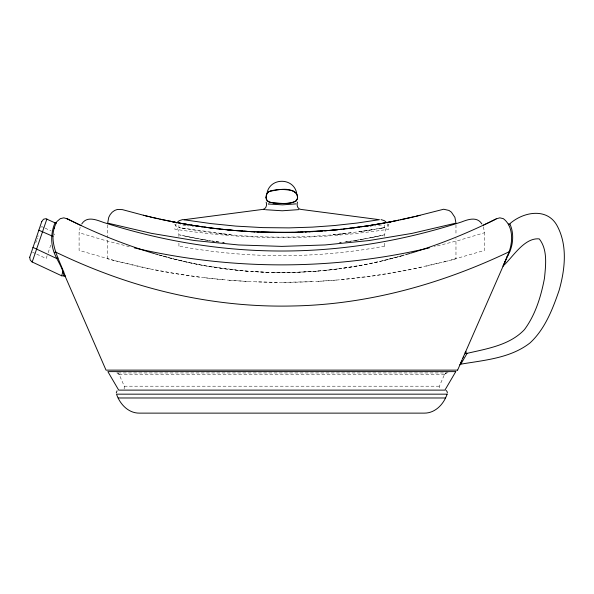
<?xml version="1.0" encoding="UTF-8"?>
<svg xmlns="http://www.w3.org/2000/svg" width="594" height="594" viewBox="0 0 594 594"><rect width="100%" height="100%" fill="white"/><g stroke="black" fill="none" stroke-linecap="round" stroke-linejoin="round"><path stroke-width="0.45" stroke-dasharray="2.97 2.23" d="M178.943 246.131L178.913 242.627M178.913 236.501C179.024 232.002 177.955 227.235 174.591 224.027M149.985 268.852L113.357 260.291L79.099 250.393L79.099 232.722L80.212 226.849M448.062 372.705L445.79 373.106L444.579 374.302L439.382 386.197L439.493 388.951M124.153 388.951L124.265 386.197L119.06 374.302L117.85 373.106L115.585 372.705M35.751 242.849L36.568 240.459M36.962 239.3L37.363 238.142M37.771 236.954L38.179 235.751M40.882 227.836L41.068 227.302M47.141 255.68L46.154 258.561L36.331 253.965M48.151 252.725L50.75 245.114M54.225 234.942L54.559 233.962M176.373 223.552L175.475 225.401L174.799 229.225L190.043 231.43L213.914 234.207L236.026 236.033L258.338 237.162L281.823 237.563L305.301 237.162L327.621 236.033L349.725 234.207L373.596 231.43L388.847 229.225L388.172 225.401L387.266 223.552M444.512 374.443L446.294 372.95L117.278 372.95L119.127 374.443M389.048 224.027C385.684 227.235 384.622 232.002 384.726 236.501M483.427 226.849L484.548 232.722L459.073 240.31L434.296 246.703M445.79 373.106L446.346 372.95M400.564 256.118L379.774 261.382M454.655 259.132L455.969 258.776L455.969 238.662M454.076 259.288L449.628 260.462M447.134 261.108L448.433 260.773M445.738 261.464L440.963 262.667M439.181 263.105L431.133 265.028M428.89 265.548L424.146 266.609M383.939 234.927L384.526 234.793M383.91 234.934L382.618 235.217M382.67 235.209L382.061 235.343M380.739 235.632L382.113 235.328M377.353 261.932L369.75 263.558M413.662 268.852L450.282 260.291L484.548 250.393L484.548 232.722M379.989 235.796L380.375 235.714M380.813 235.618L379.588 235.877M379.18 235.967L379.67 235.863M421.621 267.166C323.99 288.758 221.48 287.199 124.458 263.105M378.311 236.152L378.838 236.041M378.749 236.063L379.262 235.952M377.472 236.33L378.393 236.137M376.893 236.457L377.851 236.249M376.485 236.538L375.334 236.776M376.388 236.561L376.99 236.434M375.972 236.642L374.227 237.006M374.896 236.865L373.648 237.117M373.062 237.236L373.767 237.095M372.572 237.333L367.137 238.387M373.173 237.214L371.837 237.481M410.84 269.424L375.089 275.609L340.629 279.685M371.324 237.585L369.357 237.964M364.419 264.62L367.114 264.092M369.23 237.994L367.849 238.253M366.409 238.521L367.263 238.365M343.139 233.746L364.464 230.984L384.726 227.599L384.726 224.473L383.212 224.71M365.741 238.647L366.543 238.498M384.6 246.146C316.854 258.798 246.792 258.798 179.039 246.146M384.697 246.131L384.726 242.627M384.444 227.651L382.744 227.962M365.05 238.773L365.867 238.625M361.679 265.139L341.208 268.466M364.352 238.899L365.184 238.751M382.217 228.059L380.286 228.4M363.647 239.026L364.493 238.877M362.934 239.159L363.788 239.003M362.347 239.263L360.202 239.634M363.068 239.13L358.746 239.887M359.407 239.768L360.068 239.657M358.071 239.998L358.865 239.865M357.395 240.11L358.182 239.976M357.491 240.095L348.856 241.446M356.096 240.325L356.801 240.206M384.726 227.599L358.999 231.764L372.557 229.722M356.014 240.34L349.688 241.327M381.638 224.948L378.697 225.386M347.854 241.595L349.049 241.424M348.047 241.565L345.827 241.884M347.045 241.713L344.802 242.033M374.829 225.943L375.883 225.794M370.069 226.596L371.339 226.425M341.654 242.456L339.501 242.731M339.709 242.708L340.785 242.567M338.12 268.882L322.186 270.678M350.935 232.826L333.271 234.741L347.119 233.293M341.097 233.962C302.42 238.097 263.313 238.179 224.621 234.184M315.622 271.25L318.919 270.975M336.59 280.041L315.904 281.474M312.31 271.495L292.062 272.46L271.577 272.46M311.694 281.682L281.823 282.38M119.112 374.443L444.535 374.443M124.243 386.197L439.397 386.197M277.532 282.365L256.185 281.868M268.176 272.364L251.336 271.495M247.743 281.474L227.057 280.041M244.721 270.975L248.017 271.25M223.01 279.685L203.386 277.591M241.454 270.678L207.596 266.149M184.942 228.683L178.913 227.599L203.905 231.667L230.368 234.741L178.913 227.599L178.913 224.473L180.435 224.71M222.542 233.962L216.528 233.293M224.346 242.76L221.993 242.456M223.062 242.597L224.138 242.731M199.599 277.116L174.621 273.433L152.807 269.424M192.3 226.425L193.577 226.596M219.045 242.055L211.494 240.949M218.844 242.033L215.785 241.595M188.81 225.943L186.761 225.653M185.825 225.512L182.009 224.948M214.976 241.476L210.692 240.83M209.897 240.704L210.803 240.845M209.11 240.577L209.994 240.719M209.192 240.592L206.935 240.221M207.714 240.355L206.252 240.11M206.348 240.125L204.9 239.887M205.68 240.013L204.232 239.768M203.579 239.657L204.366 239.79M203.712 239.679L200.713 239.159M203.074 239.575L199.287 238.899M200.133 239.055L198.589 238.773M197.906 238.647L198.723 238.795M201.967 265.139L204.759 265.652M198.04 238.669L196.503 238.387M197.357 238.55L195.797 238.253M195.923 238.276L194.409 237.994M195.226 238.142L193.741 237.86M193.867 237.882L192.441 237.607M193.206 237.756L191.81 237.481M199.22 264.62L186.286 261.932M191.929 237.503L190.585 237.236M191.305 237.385L188.855 236.887M190.11 237.14L188.305 236.776M187.771 236.664L188.409 236.798M187.258 236.561L187.875 236.687M186.754 236.457L187.355 236.583M186.264 236.353L186.85 236.471M185.788 236.249L186.36 236.367M185.335 236.152L185.885 236.271M184.89 236.063L185.425 236.174M184.467 235.967L184.979 236.078M184.548 235.989L181.89 235.41M183.657 235.796L184.051 235.877M180.531 235.113L181.073 235.231M180.101 235.016L180.576 235.12M180.138 235.024L178.943 234.756M183.865 261.382L159.727 255.182M129.351 246.703L104.574 240.31L79.099 232.722M122.676 262.667L115.214 260.773M114.018 260.462L109.571 259.288M108.992 259.132L107.885 258.828M107.722 258.791L107.67 238.662M158.791 254.908C237.437 277.999 322.46 278.415 401.292 255.91C322.483 278.408 237.481 278.007 158.85 254.923M117.352 372.95L117.85 373.106M41.372 226.396L44.394 227.814M45.151 228.163L51.195 230.992M32.559 252.198L35.581 253.616M455.969 224.948L455.969 235.001M107.67 224.948L107.67 237.749"/><path stroke-width="0.89" d="M270.842 190.889C264.724 191.877 264.248 202.465 271.213 202.472M266.082 197.824C265.867 201.062 269.609 202.257 272.171 202.688M284.006 203.467C289.078 203.326 299.77 202.977 297.23 195.233C292.367 186.085 277.428 189.731 269.245 191.535M63.989 275.965C62.533 266.127 54.856 257.878 52.784 248.106C50.705 239.694 51.693 230.323 55.034 222.854L45.82 218.696L43.488 219.253L41.743 221.584M55.034 222.869L56.215 222.334M266.09 197.698L266.105 197.29M297.557 198.062L296.25 200.839M29.722 257.224L30.197 259.957L31.861 261.835L61.717 275.824L64.486 275.943L65.243 276.492L106.029 370.129L457.632 370.129M465.243 352.643L465.421 353.749M56.066 223.396C47.067 241.446 59.89 260.142 65.347 276.477M266.119 197.163L266.387 195.359M29.722 257.232L41.736 221.607M56.363 222.579L56.096 223.329M297.483 202.094C296.51 204.804 297.342 208.865 300.631 209.37L379.432 219.691L357.261 223.01L334.066 225.572L312.474 227.116L289.011 227.888L262.748 227.613L235.781 226.099L211.13 223.604L182.588 219.602L179.18 220.708L177.643 221.941M266.416 195.226L267.048 193.496M116.268 392.872L117.07 390.807M54.336 228.438L54.477 227.918M32.187 262.006L46.889 219M61.59 275.764L63.016 271.577L63.773 271.814M465.837 351.344L465.934 352.799L467.084 353.348C487.006 348.723 509.741 345.255 524.457 329.596C535.513 314.664 541.075 296.235 544.483 278.163C545.723 265.34 547.824 249.695 539.248 238.885C524.212 237.466 512.926 257.105 503.2 265.912L465.147 352.858M459.919 364.887L460.083 364.508M460.068 364.538L460.625 363.201M460.602 363.246L460.773 362.845M504.247 263.268L504.685 262.214M504.247 263.261L503.021 266.186M460.877 362.6L461.048 362.199M505.761 259.66L507.068 256.571M504.61 262.407L505.769 259.645M461.033 362.236L461.375 361.419M507.061 256.578C512.897 245.151 514.515 227.042 503.318 218.644L499.799 217.842L496.547 218.755M461.36 361.464L461.842 360.335M461.946 360.098L462.125 359.667M462.436 358.954L462.629 358.516M462.607 358.553L463.231 357.143M447.134 394.164L116.506 394.164C119.847 404.002 128.274 413.231 139.338 413.127L424.324 413.127C435.365 413.216 443.807 404.009 447.119 394.164M463.201 357.202L464.449 354.395M457.61 370.129L459.912 364.909M267.1 192.582C270.56 177.517 293.087 177.517 296.54 192.582M503.2 265.912L504.774 262.422M464.56 354.15L465.161 352.829M506.036 259.637L505.034 261.857M508.145 255.012C513.365 245.797 514.256 233.16 509.86 223.923M504.752 262.481L505.071 261.776M506.504 258.62L508.152 254.997M505.984 259.764L506.548 258.516M460.417 363.699L461.211 363.201M460.974 363.907L467.07 353.371M267.1 193.406L269.03 191.647M81.72 224.012C86.873 215.719 96.362 219.877 103.401 222.379C115.993 226.425 128.72 230.078 141.543 233.316C187.348 244.899 234.563 251.039 281.823 251.017C330.108 251.039 378.348 244.624 425.089 232.558C437.362 229.388 449.532 225.846 461.583 221.948C468.221 219.342 477.205 216.29 481.92 224.012M56.742 221.666L60.321 218.644L63.84 217.842L67.285 218.852M296.131 200.928C289.048 204.499 280.502 203.772 272.809 202.806M57.989 258.026L56.965 258.635L32.922 247.386M54.678 252.339C56.074 251.18 57.648 253.668 59.103 253.72C73.634 260.618 88.439 266.944 103.482 272.631C163.758 295.5 228.319 307.558 292.857 305.977C368.154 304.633 442.233 283.769 509.778 251.462M495.945 219.052L489.686 222.134M496.22 218.919L495.062 219.498M494.616 219.721C467.671 233.108 439.686 244.461 410.87 253.133M488.632 222.653L483.523 225.089M270.99 190.837C278.081 189.048 285.729 189.07 292.805 190.889M405.709 254.655L410.023 253.393M401.336 255.895L403.972 255.16M419.973 215.325L418.844 215.607M418.302 215.741L416.179 216.253M414.36 216.691L415.303 216.461M413.327 216.936L400.594 219.802M429.314 247.876C332.699 270.53 230.94 270.53 134.333 247.876M398.812 220.181L386.694 222.602M394 221.176L392.545 221.465M342.849 229.143L368.48 225.735L392.998 221.376L415.243 216.476L443.688 209.229L448.975 210.447L451.425 212.184L454.9 217.345L455.969 223.114L412.102 233.368L369.141 240.54L325.081 244.951L281.823 246.391L238.558 244.951L194.505 240.54L151.537 233.368L107.67 223.114L108.747 217.345L110.194 214.56L112.214 212.184L114.672 210.447L117.33 209.467L122.371 209.623L144.802 215.607M390.206 221.926L390.666 221.837M390.592 221.852L391.379 221.696M389.798 222.008L390.28 221.911M388.023 222.349L388.58 222.238M386.516 222.631L387.132 222.52M387.036 222.535L387.63 222.423M386.085 222.713L386.62 222.616M383.798 223.136L385.543 222.817M384.452 223.017L374.866 224.703M382.558 223.366L381.251 223.604M379.885 223.841L380.576 223.723M379.18 223.968L376.975 224.346M376.21 224.48L373.901 224.866M373.151 224.992L366.966 225.972M372.327 225.126L364.389 226.359M365.481 226.195L363.194 226.537M362.414 226.648L360.729 226.893M460.833 364.159C484.481 360.15 510.484 358.234 530.078 342.879C545.017 329.017 552.658 309.155 559.14 290.303C564.924 269.758 567.73 246.161 557.528 226.522C547.742 207.106 523.411 211.694 509.786 223.775L509.845 223.893M359.875 227.012L353.274 227.903M358.843 227.16L347.208 228.645M295.923 203.876L282.536 204.856L268.978 204.039M298.893 209.615L282.261 210.781L265.459 209.704M184.237 219.691L263.008 209.37C266.305 208.865 267.137 204.804 266.157 202.094M351.032 228.185L346.421 228.742M345.24 228.876L331.682 230.257M340.414 229.403L341.639 229.277M341.142 229.329L325.371 230.791M337.949 229.663L335.454 229.908M334.207 230.027L327.829 230.591M330.405 230.368L293.822 232.365L257.885 231.979M326.537 230.695L323.916 230.903M322.594 230.999L319.936 231.185M322.126 231.029L305.568 231.987M318.599 231.274L315.904 231.452M311.776 231.69L313.157 231.608M308.999 231.831L310.387 231.757M304.796 232.016L306.2 231.957M303.386 232.076L300.557 232.18M302.205 232.12L281.823 232.492M297.72 232.269L299.138 232.224M293.436 232.373L290.607 232.425M283.279 203.49L273.552 202.933M287.778 232.462L289.196 232.447M284.942 232.484L286.36 232.477M283.516 232.492L280.68 232.492M118.199 397.98L445.448 397.98M279.262 232.492L272.171 232.41M278.408 232.484L261.442 232.12M269.327 232.351L256.578 231.92M258.078 231.987C219.386 230.338 180.903 224.606 143.332 215.243M253.787 231.786L255.182 231.853M254.722 231.831L241.513 231.029M252.398 231.712L248.262 231.482M246.911 231.4L244.223 231.222M242.887 231.133L233.739 230.413M235.061 230.524L227.428 229.833M232.462 230.301L229.93 230.071M228.712 229.96L219.446 228.994M222.475 229.329L223.7 229.455M52.992 236.397L38.803 230.182M220.055 229.061L215.34 228.519M216.431 228.645L204.796 227.16M268.711 204.009L268.228 203.942M211.917 228.096L209.689 227.814M207.662 227.547L208.598 227.673M264.56 209.585L263.751 209.474M205.821 227.302L204.024 227.049M203.133 226.923L201.388 226.67M201.997 226.76L191.32 225.126M199.881 226.455L197.676 226.128M196.963 226.017L195.545 225.794M509.318 224.577L508.449 223.968M193.911 225.542L194.721 225.668M192.322 225.289L190.785 225.037M273.396 202.91L271.384 202.509M190.028 224.911L187.711 224.525M188.781 224.703L179.188 223.017M186.947 224.398L185.454 224.138M184.029 223.893L184.734 224.012M182.655 223.648L183.338 223.767M181.333 223.411L181.987 223.53M180.086 223.181L178.319 222.854M381.051 219.602L384.459 220.708L386.003 221.941M177.769 222.75L176.604 222.535M176.106 222.438L176.708 222.557M173.923 222.022L176.945 222.602M175.148 222.26L175.713 222.364M174.762 222.186L159.697 219.075M173.515 221.941L172.394 221.725M171.681 221.577L172.06 221.659M171.436 221.532L169.966 221.235M170.641 221.376L171.102 221.465M158.13 218.733L152.613 217.478M150.319 216.936L151.425 217.196M149.287 216.691L145.344 215.741M155.383 253.92L157.989 254.67M154.537 253.66C124.792 244.832 95.931 233.138 68.176 219.297M292.953 190.934L296.154 192.864M81.096 225.549L67.827 219.119M68.02 219.216L67.025 218.718M446.035 390.392L447.007 391.409L447.379 392.872M296.235 192.968L296.525 193.377M296.592 193.496L296.859 194.03M508.568 224.213L508.858 224.866M296.911 194.156L297.535 197.29M65.206 275.898L65.34 276.433M297.542 197.431L297.557 197.936M455.776 371.621L444.928 390.117L118.696 390.117L107.863 371.621L455.798 371.621"/></g></svg>
